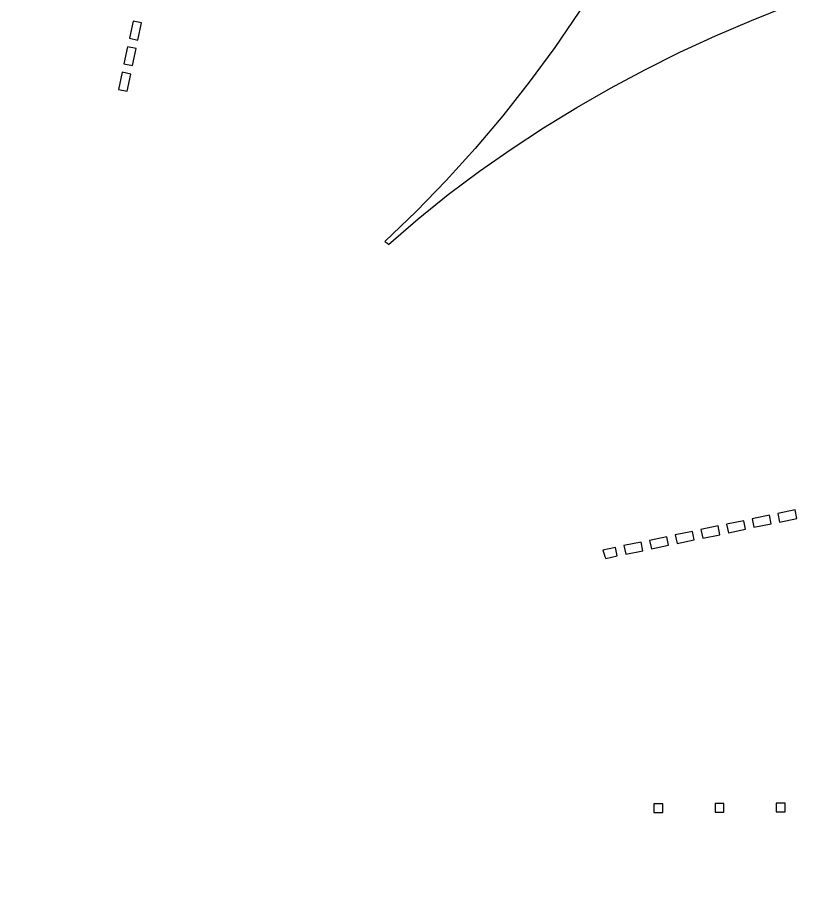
# Model space of a CAD drawing. Header units: centimetres. Extents: x -14.4 to 14.4, y -14.4 to 14.4.
# Drawn here: x 0.587 to 3.674, y -0.532 to 2.976 of the extents above; entities that cross this region are included whole.
import ezdxf
from ezdxf.lldxf.tags import DXFTag

# ---------------------------------------------------------------- set-up
doc = ezdxf.new("R2010")
doc.units = ezdxf.units.CM
doc.header["$MEASUREMENT"] = 0
doc.layers.add('Layer 1', color=7, linetype='Continuous')
tags = doc.linetypes.add('New Line1', pattern=[39354470.199999996, 4372718.9, -34981751.3]).pattern_tags.tags
tags[6:7] = [DXFTag(74, 4), DXFTag(75, 0), DXFTag(340, '0'), DXFTag(46, 1.0), DXFTag(50, 0.0), DXFTag(44, 0.0), DXFTag(45, 0.0)]
tags[4:5] = [DXFTag(74, 4), DXFTag(75, 0), DXFTag(340, '0'), DXFTag(46, 1.0), DXFTag(50, 0.0), DXFTag(44, 0.0), DXFTag(45, 0.0)]
tags = doc.linetypes.add('New Line124', pattern=[39354470.199999996, 4372718.9, -34981751.3]).pattern_tags.tags
tags[6:7] = [DXFTag(74, 4), DXFTag(75, 0), DXFTag(340, '0'), DXFTag(46, 1.0), DXFTag(50, 0.0), DXFTag(44, 0.0), DXFTag(45, 0.0)]
tags[4:5] = [DXFTag(74, 4), DXFTag(75, 0), DXFTag(340, '0'), DXFTag(46, 1.0), DXFTag(50, 0.0), DXFTag(44, 0.0), DXFTag(45, 0.0)]
tags = doc.linetypes.add('New Line126', pattern=[39354470.199999996, 4372718.9, -34981751.3]).pattern_tags.tags
tags[6:7] = [DXFTag(74, 4), DXFTag(75, 0), DXFTag(340, '0'), DXFTag(46, 1.0), DXFTag(50, 0.0), DXFTag(44, 0.0), DXFTag(45, 0.0)]
tags[4:5] = [DXFTag(74, 4), DXFTag(75, 0), DXFTag(340, '0'), DXFTag(46, 1.0), DXFTag(50, 0.0), DXFTag(44, 0.0), DXFTag(45, 0.0)]
tags = doc.linetypes.add('New Line128', pattern=[39354470.199999996, 4372718.9, -34981751.3]).pattern_tags.tags
tags[6:7] = [DXFTag(74, 4), DXFTag(75, 0), DXFTag(340, '0'), DXFTag(46, 1.0), DXFTag(50, 0.0), DXFTag(44, 0.0), DXFTag(45, 0.0)]
tags[4:5] = [DXFTag(74, 4), DXFTag(75, 0), DXFTag(340, '0'), DXFTag(46, 1.0), DXFTag(50, 0.0), DXFTag(44, 0.0), DXFTag(45, 0.0)]
tags = doc.linetypes.add('New Line226', pattern=[39354470.199999996, 4372718.9, -34981751.3]).pattern_tags.tags
tags[6:7] = [DXFTag(74, 4), DXFTag(75, 0), DXFTag(340, '0'), DXFTag(46, 1.0), DXFTag(50, 0.0), DXFTag(44, 0.0), DXFTag(45, 0.0)]
tags[4:5] = [DXFTag(74, 4), DXFTag(75, 0), DXFTag(340, '0'), DXFTag(46, 1.0), DXFTag(50, 0.0), DXFTag(44, 0.0), DXFTag(45, 0.0)]
tags = doc.linetypes.add('New Line227', pattern=[39354470.199999996, 4372718.9, -34981751.3]).pattern_tags.tags
tags[6:7] = [DXFTag(74, 4), DXFTag(75, 0), DXFTag(340, '0'), DXFTag(46, 1.0), DXFTag(50, 0.0), DXFTag(44, 0.0), DXFTag(45, 0.0)]
tags[4:5] = [DXFTag(74, 4), DXFTag(75, 0), DXFTag(340, '0'), DXFTag(46, 1.0), DXFTag(50, 0.0), DXFTag(44, 0.0), DXFTag(45, 0.0)]
tags = doc.linetypes.add('New Line228', pattern=[39354470.199999996, 4372718.9, -34981751.3]).pattern_tags.tags
tags[6:7] = [DXFTag(74, 4), DXFTag(75, 0), DXFTag(340, '0'), DXFTag(46, 1.0), DXFTag(50, 0.0), DXFTag(44, 0.0), DXFTag(45, 0.0)]
tags[4:5] = [DXFTag(74, 4), DXFTag(75, 0), DXFTag(340, '0'), DXFTag(46, 1.0), DXFTag(50, 0.0), DXFTag(44, 0.0), DXFTag(45, 0.0)]
tags = doc.linetypes.add('New Line229', pattern=[39354470.199999996, 4372718.9, -34981751.3]).pattern_tags.tags
tags[6:7] = [DXFTag(74, 4), DXFTag(75, 0), DXFTag(340, '0'), DXFTag(46, 1.0), DXFTag(50, 0.0), DXFTag(44, 0.0), DXFTag(45, 0.0)]
tags[4:5] = [DXFTag(74, 4), DXFTag(75, 0), DXFTag(340, '0'), DXFTag(46, 1.0), DXFTag(50, 0.0), DXFTag(44, 0.0), DXFTag(45, 0.0)]
tags = doc.linetypes.add('New Line230', pattern=[39354470.199999996, 4372718.9, -34981751.3]).pattern_tags.tags
tags[6:7] = [DXFTag(74, 4), DXFTag(75, 0), DXFTag(340, '0'), DXFTag(46, 1.0), DXFTag(50, 0.0), DXFTag(44, 0.0), DXFTag(45, 0.0)]
tags[4:5] = [DXFTag(74, 4), DXFTag(75, 0), DXFTag(340, '0'), DXFTag(46, 1.0), DXFTag(50, 0.0), DXFTag(44, 0.0), DXFTag(45, 0.0)]
tags = doc.linetypes.add('New Line231', pattern=[39354470.199999996, 4372718.9, -34981751.3]).pattern_tags.tags
tags[6:7] = [DXFTag(74, 4), DXFTag(75, 0), DXFTag(340, '0'), DXFTag(46, 1.0), DXFTag(50, 0.0), DXFTag(44, 0.0), DXFTag(45, 0.0)]
tags[4:5] = [DXFTag(74, 4), DXFTag(75, 0), DXFTag(340, '0'), DXFTag(46, 1.0), DXFTag(50, 0.0), DXFTag(44, 0.0), DXFTag(45, 0.0)]
tags = doc.linetypes.add('New Line232', pattern=[39354470.199999996, 4372718.9, -34981751.3]).pattern_tags.tags
tags[6:7] = [DXFTag(74, 4), DXFTag(75, 0), DXFTag(340, '0'), DXFTag(46, 1.0), DXFTag(50, 0.0), DXFTag(44, 0.0), DXFTag(45, 0.0)]
tags[4:5] = [DXFTag(74, 4), DXFTag(75, 0), DXFTag(340, '0'), DXFTag(46, 1.0), DXFTag(50, 0.0), DXFTag(44, 0.0), DXFTag(45, 0.0)]
tags = doc.linetypes.add('New Line233', pattern=[39354470.199999996, 4372718.9, -34981751.3]).pattern_tags.tags
tags[6:7] = [DXFTag(74, 4), DXFTag(75, 0), DXFTag(340, '0'), DXFTag(46, 1.0), DXFTag(50, 0.0), DXFTag(44, 0.0), DXFTag(45, 0.0)]
tags[4:5] = [DXFTag(74, 4), DXFTag(75, 0), DXFTag(340, '0'), DXFTag(46, 1.0), DXFTag(50, 0.0), DXFTag(44, 0.0), DXFTag(45, 0.0)]
tags = doc.linetypes.add('New Line263', pattern=[39354470.199999996, 4372718.9, -34981751.3]).pattern_tags.tags
tags[6:7] = [DXFTag(74, 4), DXFTag(75, 0), DXFTag(340, '0'), DXFTag(46, 1.0), DXFTag(50, 0.0), DXFTag(44, 0.0), DXFTag(45, 0.0)]
tags[4:5] = [DXFTag(74, 4), DXFTag(75, 0), DXFTag(340, '0'), DXFTag(46, 1.0), DXFTag(50, 0.0), DXFTag(44, 0.0), DXFTag(45, 0.0)]
tags = doc.linetypes.add('New Line264', pattern=[39354470.199999996, 4372718.9, -34981751.3]).pattern_tags.tags
tags[6:7] = [DXFTag(74, 4), DXFTag(75, 0), DXFTag(340, '0'), DXFTag(46, 1.0), DXFTag(50, 0.0), DXFTag(44, 0.0), DXFTag(45, 0.0)]
tags[4:5] = [DXFTag(74, 4), DXFTag(75, 0), DXFTag(340, '0'), DXFTag(46, 1.0), DXFTag(50, 0.0), DXFTag(44, 0.0), DXFTag(45, 0.0)]
tags = doc.linetypes.add('New Line265', pattern=[39354470.199999996, 4372718.9, -34981751.3]).pattern_tags.tags
tags[6:7] = [DXFTag(74, 4), DXFTag(75, 0), DXFTag(340, '0'), DXFTag(46, 1.0), DXFTag(50, 0.0), DXFTag(44, 0.0), DXFTag(45, 0.0)]
tags[4:5] = [DXFTag(74, 4), DXFTag(75, 0), DXFTag(340, '0'), DXFTag(46, 1.0), DXFTag(50, 0.0), DXFTag(44, 0.0), DXFTag(45, 0.0)]

msp = doc.modelspace()

# ---------------------------------------------------------------- linework, layer by layer
at = {"layer": 'Layer 1', "color": 16, "linetype": 'New Line1', "lineweight": 25}
msp.add_open_spline([(0.12846, 13.36284), (-0.33776, 13.36284), (-0.71601, 12.92147), (-0.71601, 11.89579), (-0.71601, 11.89579), (-0.82514, 12.47589), (-1.08516, 12.88459), (-1.38813, 12.88459), (-1.38813, 12.88459), (-1.78939, 12.88459), (-2.58808, 12.45567), (-2.11519, 11.28505), (-2.11519, 11.28505), (-3.63478, 9.46595), (-4.28084, 4.82834), (-2.11412, 2.37828), (-2.11412, 2.37828), (-4.57524, 4.49917), (-9.16838, 3.85118), (-10.97673, 2.34058), (-10.97673, 2.34058), (-12.14735, 2.81347), (-12.57626, 2.01478), (-12.57626, 1.61352), (-12.57626, 1.61352), (-12.57626, 1.31055), (-12.16756, 1.05052), (-11.58746, 0.94139), (-11.58746, 0.94139), (-12.61315, 0.94139), (-13.05451, 0.56315), (-13.05451, 0.09693), (-13.05451, 0.09693), (-13.05451, -0.33846), (-12.71917, -0.6966), (-11.7878, -0.74216), (-11.7878, -0.74216), (-12.22709, -0.87177), (-12.5181, -1.09727), (-12.5181, -1.35289), (-12.5181, -1.35289), (-12.5181, -1.75415), (-12.33591, -2.69676), (-10.91856, -2.07995), (-10.91856, -2.07995), (-9.66314, -3.79138), (-5.02522, -4.40025), (-2.37909, -2.35246), (-2.37909, -2.35246), (-4.52343, -4.80799), (-3.87706, -9.42383), (-2.36186, -11.23769), (-2.36186, -11.23769), (-2.83475, -12.40831), (-2.03606, -12.83723), (-1.6348, -12.83723), (-1.6348, -12.83723), (-1.33182, -12.83723), (-1.0718, -12.42853), (-0.96267, -11.84843), (-0.96267, -11.84843), (-0.96267, -12.87411), (-0.58442, -13.31547), (-0.1182, -13.31547), (-0.1182, -13.31547), (0.31719, -13.31547), (0.67533, -12.98013), (0.72088, -12.04877), (0.72088, -12.04877), (0.8505, -12.48806), (1.07599, -12.77906), (1.33162, -12.77906), (1.33162, -12.77906), (1.73288, -12.77906), (2.67549, -12.59687), (2.05868, -11.17953), (2.05868, -11.17953), (3.82119, -9.88663), (4.4142, -5.00618), (2.14054, -2.40847), (2.14054, -2.40847), (4.73811, -4.6827), (9.61968, -4.08925), (10.91267, -2.32661), (10.91267, -2.32661), (12.33002, -2.94343), (12.5122, -2.00081), (12.51221, -1.59955), (12.51221, -1.59955), (12.51221, -1.34393), (12.2212, -1.11843), (11.78191, -0.98882), (11.78191, -0.98882), (12.71327, -0.94326), (13.04862, -0.58512), (13.04862, -0.14974), (13.04862, -0.14974), (13.04862, 0.31648), (12.60725, 0.69473), (11.58157, 0.69473), (11.58157, 0.69473), (12.16167, 0.80386), (12.57037, 1.06388), (12.57037, 1.36686), (12.57037, 1.36686), (12.57037, 1.76812), (12.14146, 2.56681), (10.97083, 2.09392), (10.97083, 2.09392), (9.1482, 3.61646), (4.49635, 4.26289), (2.05006, 2.081), (2.05006, 2.081), (2.04519, 2.08513), (2.03987, 2.08874), (2.03498, 2.09284), (2.03498, 2.09284), (4.71719, 4.569), (4.15384, 9.87092), (2.30534, 11.22689), (2.30534, 11.22689), (2.92215, 12.64423), (1.97954, 12.82642), (1.57828, 12.82643), (1.57828, 12.82643), (1.32266, 12.82643), (1.09716, 12.53542), (0.96755, 12.09613), (0.96755, 12.09613), (0.92199, 13.02749), (0.56385, 13.36284), (0.12846, 13.36284)], degree=3, knots=[0, 0, 0, 0, 0.0294118, 0.0294118, 0.0294118, 0.0294118, 0.0588235, 0.0588235, 0.0588235, 0.0588235, 0.0882353, 0.0882353, 0.0882353, 0.0882353, 0.1176471, 0.1176471, 0.1176471, 0.1176471, 0.1470588, 0.1470588, 0.1470588, 0.1470588, 0.1764706, 0.1764706, 0.1764706, 0.1764706, 0.2058824, 0.2058824, 0.2058824, 0.2058824, 0.2352941, 0.2352941, 0.2352941, 0.2352941, 0.2647059, 0.2647059, 0.2647059, 0.2647059, 0.2941176, 0.2941176, 0.2941176, 0.2941176, 0.3235294, 0.3235294, 0.3235294, 0.3235294, 0.3529412, 0.3529412, 0.3529412, 0.3529412, 0.3823529, 0.3823529, 0.3823529, 0.3823529, 0.4117647, 0.4117647, 0.4117647, 0.4117647, 0.4411765, 0.4411765, 0.4411765, 0.4411765, 0.4705882, 0.4705882, 0.4705882, 0.4705882, 0.5, 0.5, 0.5, 0.5, 0.5294118, 0.5294118, 0.5294118, 0.5294118, 0.5588235, 0.5588235, 0.5588235, 0.5588235, 0.5882353, 0.5882353, 0.5882353, 0.5882353, 0.6176471, 0.6176471, 0.6176471, 0.6176471, 0.6470588, 0.6470588, 0.6470588, 0.6470588, 0.6764706, 0.6764706, 0.6764706, 0.6764706, 0.7058824, 0.7058824, 0.7058824, 0.7058824, 0.7352941, 0.7352941, 0.7352941, 0.7352941, 0.7647059, 0.7647059, 0.7647059, 0.7647059, 0.7941176, 0.7941176, 0.7941176, 0.7941176, 0.8235294, 0.8235294, 0.8235294, 0.8235294, 0.8529412, 0.8529412, 0.8529412, 0.8529412, 0.8823529, 0.8823529, 0.8823529, 0.8823529, 0.9117647, 0.9117647, 0.9117647, 0.9117647, 0.9411765, 0.9411765, 0.9411765, 0.9411765, 1, 1, 1, 1], dxfattribs=at)
at = {"layer": 'Layer 1', "color": 16, "linetype": 'New Line124', "lineweight": 25}
msp.add_open_spline([(1.04187, 2.96209), (1.04187, 2.96209), (1.07526, 2.95562), (1.07526, 2.95562), (1.07526, 2.95562), (1.07526, 2.95562), (1.06126, 2.88776), (1.06126, 2.88776), (1.06126, 2.88776), (1.06126, 2.88776), (1.02787, 2.8953), (1.02787, 2.8953), (1.02787, 2.8953), (1.02787, 2.8953), (1.04187, 2.96209), (1.04187, 2.96209)], degree=3, knots=[0, 0, 0, 0, 0.2, 0.2, 0.2, 0.2, 0.4, 0.4, 0.4, 0.4, 0.6, 0.6, 0.6, 0.6, 1, 1, 1, 1], dxfattribs=at)
at = {"layer": 'Layer 1', "color": 16, "linetype": 'New Line126', "lineweight": 25}
msp.add_open_spline([(1.02033, 2.86084), (1.02033, 2.86084), (1.05372, 2.85437), (1.05372, 2.85437), (1.05372, 2.85437), (1.05372, 2.85437), (1.03971, 2.78651), (1.03971, 2.78651), (1.03971, 2.78651), (1.03971, 2.78651), (1.00632, 2.79405), (1.00632, 2.79405), (1.00632, 2.79405), (1.00632, 2.79405), (1.02033, 2.86084), (1.02033, 2.86084)], degree=3, knots=[0, 0, 0, 0, 0.2, 0.2, 0.2, 0.2, 0.4, 0.4, 0.4, 0.4, 0.6, 0.6, 0.6, 0.6, 1, 1, 1, 1], dxfattribs=at)
at = {"layer": 'Layer 1', "color": 16, "linetype": 'New Line128', "lineweight": 25}
msp.add_open_spline([(0.99878, 2.76066), (0.99878, 2.76066), (1.03325, 2.75312), (1.03325, 2.75312), (1.03325, 2.75312), (1.03325, 2.75312), (1.01925, 2.68526), (1.01925, 2.68526), (1.01925, 2.68526), (1.01925, 2.68526), (0.98478, 2.6928), (0.98478, 2.6928), (0.98478, 2.6928), (0.98478, 2.6928), (0.99878, 2.76066), (0.99878, 2.76066)], degree=3, knots=[0, 0, 0, 0, 0.2, 0.2, 0.2, 0.2, 0.4, 0.4, 0.4, 0.4, 0.6, 0.6, 0.6, 0.6, 1, 1, 1, 1], dxfattribs=at)
at = {"layer": 'Layer 1', "color": 16, "linetype": 'New Line226', "lineweight": 25}
msp.add_open_spline([(3.6539, 1.03295), (3.6539, 1.03295), (3.66037, 0.99848), (3.66037, 0.99848), (3.66037, 0.99848), (3.66037, 0.99848), (3.59251, 0.98448), (3.59251, 0.98448), (3.59251, 0.98448), (3.59251, 0.98448), (3.58604, 1.01895), (3.58604, 1.01895), (3.58604, 1.01895), (3.58604, 1.01895), (3.6539, 1.03295), (3.6539, 1.03295)], degree=3, knots=[0, 0, 0, 0, 0.2, 0.2, 0.2, 0.2, 0.4, 0.4, 0.4, 0.4, 0.6, 0.6, 0.6, 0.6, 1, 1, 1, 1], dxfattribs=at)
at = {"layer": 'Layer 1', "color": 16, "linetype": 'New Line228', "lineweight": 25}
msp.add_open_spline([(3.4514, 0.98986), (3.4514, 0.98986), (3.45787, 0.95647), (3.45787, 0.95647), (3.45787, 0.95647), (3.45787, 0.95647), (3.39108, 0.94247), (3.39108, 0.94247), (3.39108, 0.94247), (3.39108, 0.94247), (3.38354, 0.97586), (3.38354, 0.97586), (3.38354, 0.97586), (3.38354, 0.97586), (3.4514, 0.98986), (3.4514, 0.98986)], degree=3, knots=[0, 0, 0, 0, 0.2, 0.2, 0.2, 0.2, 0.4, 0.4, 0.4, 0.4, 0.6, 0.6, 0.6, 0.6, 1, 1, 1, 1], dxfattribs=at)
at = {"layer": 'Layer 1', "color": 16, "linetype": 'New Line227', "lineweight": 25}
msp.add_open_spline([(3.55265, 1.01141), (3.55265, 1.01141), (3.55912, 0.97802), (3.55912, 0.97802), (3.55912, 0.97802), (3.55912, 0.97802), (3.49126, 0.96401), (3.49126, 0.96401), (3.49126, 0.96401), (3.49126, 0.96401), (3.48479, 0.9974), (3.48479, 0.9974), (3.48479, 0.9974), (3.48479, 0.9974), (3.55265, 1.01141), (3.55265, 1.01141)], degree=3, knots=[0, 0, 0, 0, 0.2, 0.2, 0.2, 0.2, 0.4, 0.4, 0.4, 0.4, 0.6, 0.6, 0.6, 0.6, 1, 1, 1, 1], dxfattribs=at)
at = {"layer": 'Layer 1', "color": 16, "linetype": 'New Line230', "lineweight": 25}
msp.add_open_spline([(3.2489, 0.94786), (3.2489, 0.94786), (3.25537, 0.91447), (3.25537, 0.91447), (3.25537, 0.91447), (3.25537, 0.91447), (3.18858, 0.90046), (3.18858, 0.90046), (3.18858, 0.90046), (3.18858, 0.90046), (3.18104, 0.93385), (3.18104, 0.93385), (3.18104, 0.93385), (3.18104, 0.93385), (3.2489, 0.94786), (3.2489, 0.94786)], degree=3, knots=[0, 0, 0, 0, 0.2, 0.2, 0.2, 0.2, 0.4, 0.4, 0.4, 0.4, 0.6, 0.6, 0.6, 0.6, 1, 1, 1, 1], dxfattribs=at)
at = {"layer": 'Layer 1', "color": 16, "linetype": 'New Line229', "lineweight": 25}
msp.add_open_spline([(3.35015, 0.9694), (3.35015, 0.9694), (3.35662, 0.93493), (3.35662, 0.93493), (3.35662, 0.93493), (3.35662, 0.93493), (3.28983, 0.92093), (3.28983, 0.92093), (3.28983, 0.92093), (3.28983, 0.92093), (3.28229, 0.9554), (3.28229, 0.9554), (3.28229, 0.9554), (3.28229, 0.9554), (3.35015, 0.9694), (3.35015, 0.9694)], degree=3, knots=[0, 0, 0, 0, 0.2, 0.2, 0.2, 0.2, 0.4, 0.4, 0.4, 0.4, 0.6, 0.6, 0.6, 0.6, 1, 1, 1, 1], dxfattribs=at)
at = {"layer": 'Layer 1', "color": 16, "linetype": 'New Line231', "lineweight": 25}
msp.add_open_spline([(3.14765, 0.92631), (3.14765, 0.92631), (3.15412, 0.89292), (3.15412, 0.89292), (3.15412, 0.89292), (3.15412, 0.89292), (3.08733, 0.87892), (3.08733, 0.87892), (3.08733, 0.87892), (3.08733, 0.87892), (3.07979, 0.91231), (3.07979, 0.91231), (3.07979, 0.91231), (3.07979, 0.91231), (3.14765, 0.92631), (3.14765, 0.92631)], degree=3, knots=[0, 0, 0, 0, 0.2, 0.2, 0.2, 0.2, 0.4, 0.4, 0.4, 0.4, 0.6, 0.6, 0.6, 0.6, 1, 1, 1, 1], dxfattribs=at)
at = {"layer": 'Layer 1', "color": 16, "linetype": 'New Line233', "lineweight": 25}
msp.add_open_spline([(2.94515, 0.88431), (2.94515, 0.88431), (2.95162, 0.85092), (2.95162, 0.85092), (2.95162, 0.85092), (2.95162, 0.85092), (2.90638, 0.84122), (2.90638, 0.84122), (2.90638, 0.84122), (2.9026, 0.85193), (2.89951, 0.86288), (2.89561, 0.87353), (2.89561, 0.87353), (2.89561, 0.87353), (2.94515, 0.88431), (2.94515, 0.88431)], degree=3, knots=[0, 0, 0, 0, 0.2, 0.2, 0.2, 0.2, 0.4, 0.4, 0.4, 0.4, 0.6, 0.6, 0.6, 0.6, 1, 1, 1, 1], dxfattribs=at)
at = {"layer": 'Layer 1', "color": 16, "linetype": 'New Line232', "lineweight": 25}
msp.add_open_spline([(3.0464, 0.90585), (3.0464, 0.90585), (3.05287, 0.87138), (3.05287, 0.87138), (3.05287, 0.87138), (3.05287, 0.87138), (2.98608, 0.85738), (2.98608, 0.85738), (2.98608, 0.85738), (2.98608, 0.85738), (2.97854, 0.89185), (2.97854, 0.89185), (2.97854, 0.89185), (2.97854, 0.89185), (3.0464, 0.90585), (3.0464, 0.90585)], degree=3, knots=[0, 0, 0, 0, 0.2, 0.2, 0.2, 0.2, 0.4, 0.4, 0.4, 0.4, 0.6, 0.6, 0.6, 0.6, 1, 1, 1, 1], dxfattribs=at)
at = {"layer": 'Layer 1', "color": 16, "linetype": 'New Line265', "lineweight": 25}
msp.add_open_spline([(3.09703, -0.12712), (3.09703, -0.12712), (3.1315, -0.12712), (3.1315, -0.12712), (3.1315, -0.12712), (3.1315, -0.12712), (3.1315, -0.16159), (3.1315, -0.16159), (3.1315, -0.16159), (3.1315, -0.16159), (3.09703, -0.16159), (3.09703, -0.16159), (3.09703, -0.16159), (3.09703, -0.16159), (3.09703, -0.12712), (3.09703, -0.12712)], degree=3, knots=[0, 0, 0, 0, 0.2, 0.2, 0.2, 0.2, 0.4, 0.4, 0.4, 0.4, 0.6, 0.6, 0.6, 0.6, 1, 1, 1, 1], dxfattribs=at)
at = {"layer": 'Layer 1', "color": 16, "linetype": 'New Line264', "lineweight": 25}
msp.add_open_spline([(3.33831, -0.12604), (3.33831, -0.12604), (3.37277, -0.12604), (3.37277, -0.12604), (3.37277, -0.12604), (3.37277, -0.12604), (3.37277, -0.16051), (3.37277, -0.16051), (3.37277, -0.16051), (3.37277, -0.16051), (3.33831, -0.16051), (3.33831, -0.16051), (3.33831, -0.16051), (3.33831, -0.16051), (3.33831, -0.12604), (3.33831, -0.12604)], degree=3, knots=[0, 0, 0, 0, 0.2, 0.2, 0.2, 0.2, 0.4, 0.4, 0.4, 0.4, 0.6, 0.6, 0.6, 0.6, 1, 1, 1, 1], dxfattribs=at)
at = {"layer": 'Layer 1', "color": 16, "linetype": 'New Line263', "lineweight": 25}
msp.add_open_spline([(3.57958, -0.12496), (3.57958, -0.12496), (3.61405, -0.12496), (3.61405, -0.12496), (3.61405, -0.12496), (3.61405, -0.12496), (3.61405, -0.15943), (3.61405, -0.15943), (3.61405, -0.15943), (3.61405, -0.15943), (3.57958, -0.15943), (3.57958, -0.15943), (3.57958, -0.15943), (3.57958, -0.15943), (3.57958, -0.12496), (3.57958, -0.12496)], degree=3, knots=[0, 0, 0, 0, 0.2, 0.2, 0.2, 0.2, 0.4, 0.4, 0.4, 0.4, 0.6, 0.6, 0.6, 0.6, 1, 1, 1, 1], dxfattribs=at)

doc.saveas('drawing.dxf')
